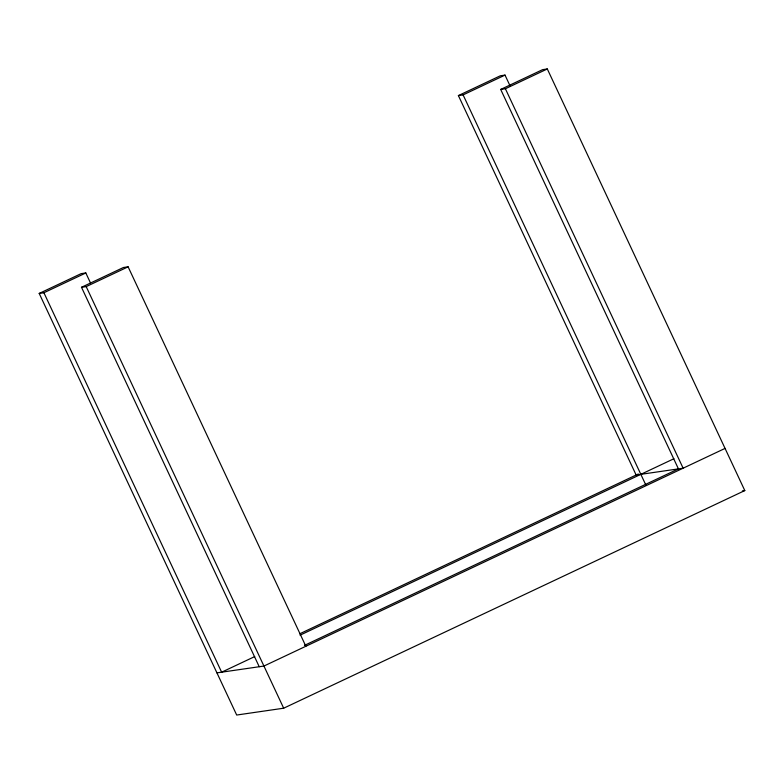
<?xml version="1.0" encoding="UTF-8"?>
<svg xmlns="http://www.w3.org/2000/svg" width="784" height="784" viewBox="0 0 784 784"><rect width="100%" height="100%" fill="white"/><g stroke="black" fill="none" stroke-linecap="round" stroke-linejoin="round"><path stroke-width="1.18" d="M304.476 645.379L678.434 468.871L500.692 89.435L542.606 69.649L547.31 68.963L744.8 490.568L283.681 708.207L236.69 715.037L39.2 293.432L81.124 273.645L85.819 272.969L90.483 282.926M500.692 89.435L505.386 88.749L683.129 468.195L636.138 475.016L458.395 95.579L500.319 75.793L505.014 75.107L510.198 86.171M39.2 293.432L43.904 292.755L85.819 272.969M458.395 95.579L463.099 94.893L505.014 75.107M259.23 666.733L81.497 287.287L123.411 267.501L128.115 266.825L305.858 646.261M81.497 287.287L86.191 286.611L128.115 266.825M505.386 88.749L547.31 68.963M299.802 633.766L638.343 473.977M254.731 656.571L221.637 672.192L43.904 292.755M300.076 635.167L673.936 458.718M725.053 448.409L263.934 666.047L216.943 672.868M742.389 490.911L744.8 490.568M463.099 94.893L645.898 485.149M86.191 286.611L283.681 708.207"/></g></svg>
